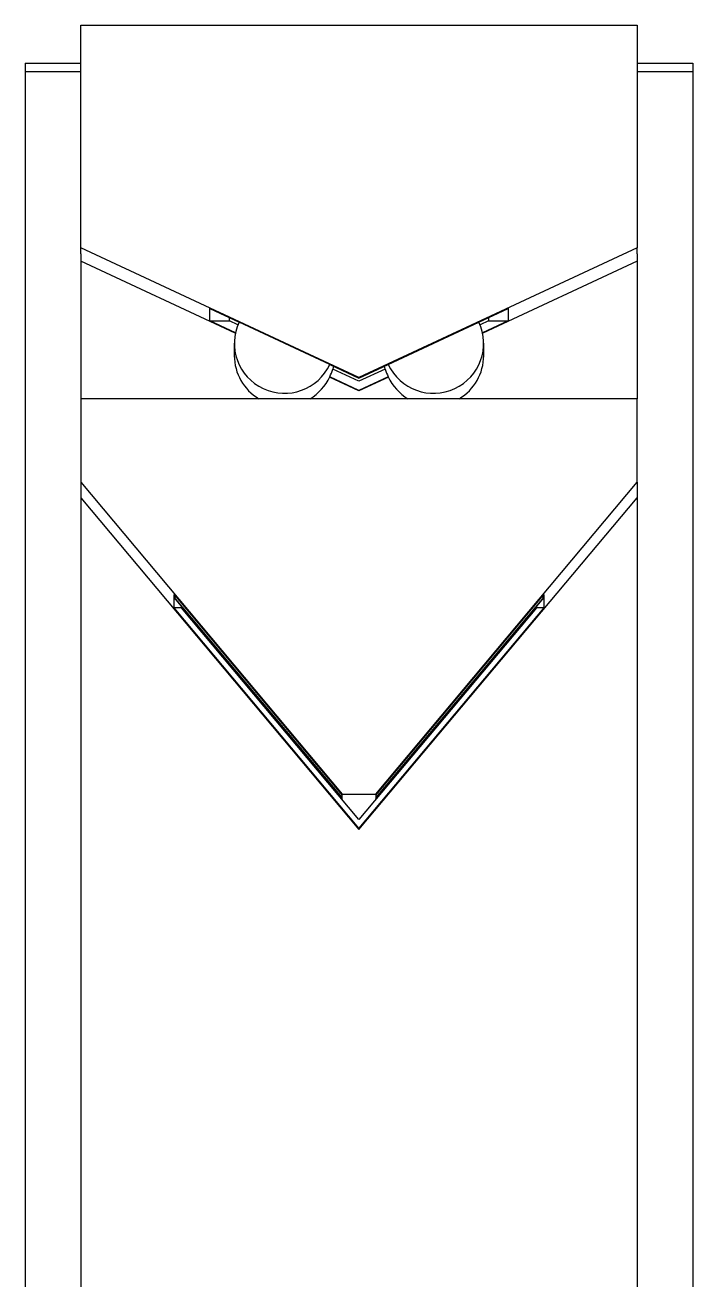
# Model space of a CAD drawing. Header units: millimetres. Extents: x -2889 to 8174, y 2447 to 8478.
# Drawn here: x 1764.86 to 1788.86, y 3498.75 to 3543.84 of the extents above; entities that cross this region are included whole.
import ezdxf

# ---------------------------------------------------------------- set-up
doc = ezdxf.new("R2010")
doc.units = ezdxf.units.MM

msp = doc.modelspace()

# ---------------------------------------------------------------- linework, layer by layer
at = {"color": 7, "linetype": 'Continuous', "lineweight": 25}
for p, q in [((1766.856, 3535.837), (1766.856, 3543.837)), ((1766.856, 3543.837), (1786.856, 3543.837)), ((1786.856, 3543.837), (1786.856, 3535.837)), ((1764.856, 3542.473), (1764.856, 3542.173)), ((1764.856, 3542.473), (1766.856, 3542.473)), ((1786.856, 3542.473), (1788.856, 3542.473)), ((1788.856, 3542.473), (1788.856, 3542.173)), ((1764.856, 3542.173), (1766.856, 3542.173)), ((1764.856, 3542.173), (1764.856, 3468.173)), ((1786.856, 3542.173), (1788.856, 3542.173)), ((1788.856, 3542.173), (1788.856, 3468.173)), ((1766.856, 3535.619), (1766.856, 3535.837)), ((1776.856, 3531.174), (1766.856, 3535.837)), ((1786.856, 3535.837), (1776.856, 3531.174)), ((1786.856, 3535.619), (1786.856, 3535.837)), ((1766.856, 3535.619), (1766.856, 3530.411)), ((1772.411, 3532.762), (1766.856, 3535.353)), ((1786.856, 3535.353), (1781.301, 3532.762)), ((1786.856, 3535.619), (1786.856, 3530.411)), ((1771.495, 3533.656), (1772.544, 3533.167)), ((1771.495, 3533.208), (1771.495, 3533.656)), ((1781.168, 3533.167), (1782.218, 3533.656)), ((1782.218, 3533.656), (1782.218, 3533.208)), ((1772.415, 3532.779), (1771.495, 3533.208)), ((1771.495, 3533.208), (1772.205, 3533.208)), ((1772.205, 3533.208), (1772.205, 3533.325)), ((1772.502, 3533.069), (1772.205, 3533.208)), ((1775.807, 3531.646), (1772.544, 3533.167)), ((1777.906, 3531.646), (1781.168, 3533.167)), ((1781.508, 3533.208), (1781.21, 3533.069)), ((1782.218, 3533.208), (1781.298, 3532.779)), ((1781.508, 3533.325), (1781.508, 3533.208)), ((1781.508, 3533.208), (1782.218, 3533.208)), ((1772.376, 3532.406), (1772.376, 3531.958)), ((1781.337, 3531.958), (1781.337, 3532.406)), ((1775.807, 3531.646), (1776.856, 3531.156)), ((1776.856, 3531.156), (1777.906, 3531.646)), ((1776.856, 3530.69), (1775.8, 3531.182)), ((1776.856, 3530.708), (1775.807, 3531.197)), ((1775.937, 3531.585), (1775.911, 3531.48)), ((1776.856, 3531.039), (1775.911, 3531.48)), ((1777.802, 3531.48), (1776.856, 3531.039)), ((1777.906, 3531.197), (1776.856, 3530.708)), ((1777.912, 3531.182), (1776.856, 3530.69)), ((1776.856, 3531.156), (1776.856, 3531.174)), ((1777.802, 3531.48), (1777.776, 3531.585)), ((1766.856, 3530.411), (1766.856, 3527.411)), ((1786.856, 3530.411), (1766.856, 3530.411)), ((1776.856, 3530.69), (1776.856, 3530.708)), ((1786.856, 3527.411), (1786.856, 3530.411)), ((1766.856, 3527.411), (1766.856, 3527.163)), ((1766.856, 3527.411), (1776.256, 3516.209)), ((1766.856, 3527.163), (1766.856, 3468.173)), ((1777.456, 3516.209), (1786.856, 3527.411)), ((1786.856, 3527.411), (1786.856, 3527.163)), ((1786.856, 3527.163), (1786.856, 3468.173)), ((1766.856, 3526.85), (1776.856, 3514.933)), ((1776.856, 3514.933), (1786.856, 3526.85)), ((1770.213, 3523.374), (1776.256, 3516.172)), ((1770.213, 3523.285), (1770.213, 3523.374)), ((1776.256, 3516.083), (1770.213, 3523.285)), ((1770.288, 3523.285), (1770.213, 3523.285)), ((1770.213, 3523.252), (1776.256, 3516.05)), ((1770.213, 3522.895), (1770.213, 3523.252)), ((1777.456, 3516.172), (1783.5, 3523.374)), ((1783.5, 3523.285), (1777.456, 3516.083)), ((1777.456, 3516.05), (1783.5, 3523.252)), ((1783.5, 3523.285), (1783.425, 3523.285)), ((1783.5, 3523.374), (1783.5, 3523.285)), ((1783.5, 3523.252), (1783.5, 3522.895)), ((1776.856, 3514.978), (1770.213, 3522.895)), ((1770.474, 3522.895), (1770.213, 3522.895)), ((1770.474, 3522.895), (1770.474, 3522.94)), ((1776.856, 3515.289), (1770.474, 3522.895)), ((1783.5, 3522.895), (1776.856, 3514.978)), ((1783.239, 3522.895), (1776.856, 3515.289)), ((1783.239, 3522.94), (1783.239, 3522.895)), ((1783.5, 3522.895), (1783.239, 3522.895)), ((1776.256, 3516.209), (1776.256, 3516.206)), ((1776.256, 3516.209), (1777.456, 3516.209)), ((1776.256, 3516.172), (1776.256, 3516.206)), ((1776.256, 3516.206), (1777.456, 3516.206)), ((1776.256, 3516.083), (1776.256, 3516.172)), ((1776.256, 3516.05), (1776.256, 3516.083)), ((1777.456, 3516.209), (1777.456, 3516.206)), ((1777.456, 3516.206), (1777.456, 3516.172)), ((1777.456, 3516.172), (1777.456, 3516.083)), ((1777.456, 3516.083), (1777.456, 3516.05)), ((1776.856, 3514.978), (1776.856, 3514.933))]:
    msp.add_line(p, q, dxfattribs=at)
for centre, start, end in [((1774.176, 3532.406), 155.002, 334.9997), ((1779.537, 3532.406), 205.0003, 24.998), ((1774.176, 3531.958), 180.0005, 239.2651), ((1779.537, 3531.958), 300.7349, 359.9995), ((1774.176, 3531.958), 300.7353, 334.9989), ((1774.176, 3531.958), 334.9991, 344.5935), ((1779.537, 3531.958), 195.4065, 205.0009), ((1779.537, 3531.958), 205.0011, 239.2648)]:
    msp.add_arc(centre, 1.8, start, end, dxfattribs=at)

doc.saveas('drawing.dxf')
